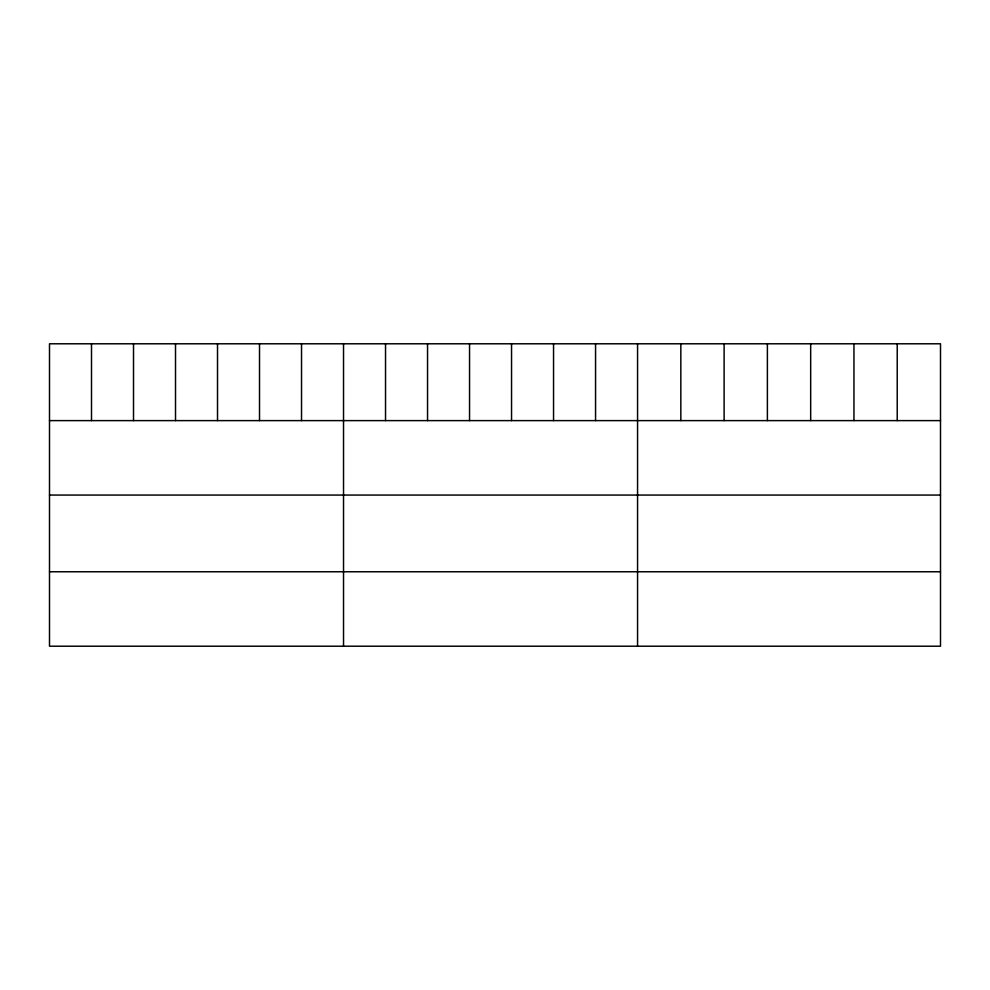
<?xml version="1.0" encoding="UTF-8"?>
<svg xmlns="http://www.w3.org/2000/svg" width="990" height="990" viewBox="0 0 990 990"><rect width="100%" height="100%" fill="white"/><g stroke="black" fill="none" stroke-linecap="round" stroke-linejoin="round"><path stroke-width="1.49" d="M940.5 420.614L940.5 646.21L49.5 646.21L49.5 343.79L940.5 343.79L940.5 420.614L49.5 420.614M49.5 495.062L940.5 495.062M49.5 571.762L940.5 571.762M897.225 343.79L897.225 420.614M853.949 343.79L853.949 420.614M810.674 343.79L810.674 420.614M767.386 343.79L767.386 420.614M724.111 343.79L724.111 420.614M680.835 343.79L680.835 420.614M637.56 343.79L637.56 646.21M595.559 343.79L595.559 420.614M553.546 343.79L553.546 420.614M511.545 343.79L511.545 420.614M469.545 343.79L469.545 420.614M427.544 343.79L427.544 420.614M385.531 343.79L385.531 420.614M343.53 343.79L343.53 646.21M301.529 343.79L301.529 420.614M259.516 343.79L259.516 420.614M217.515 343.79L217.515 420.614M175.515 343.79L175.515 420.614M133.514 343.79L133.514 420.614M91.501 343.79L91.501 420.614"/></g></svg>
